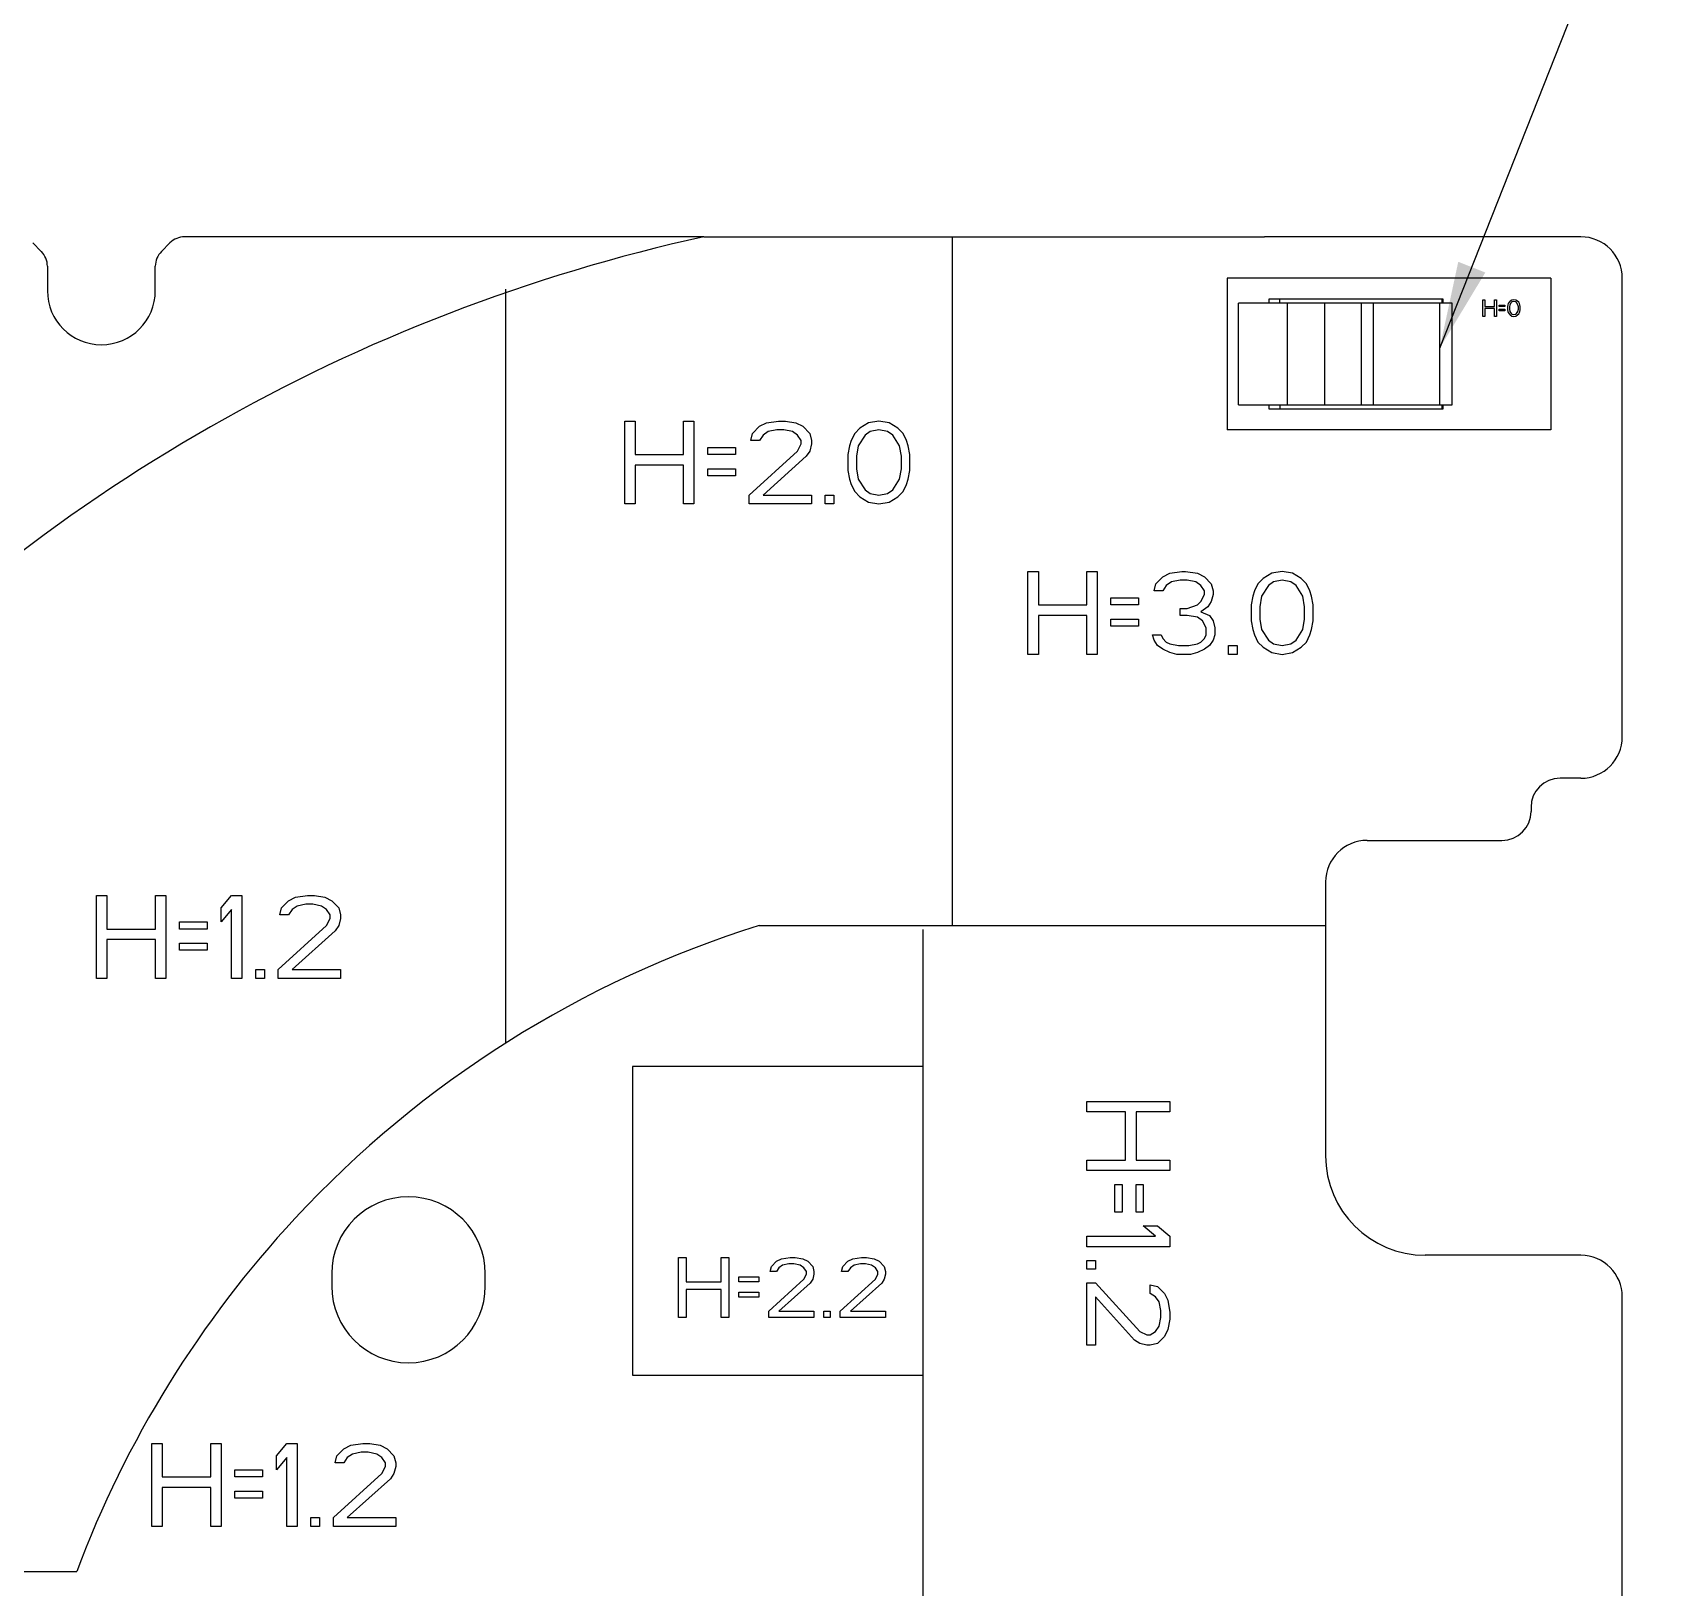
# Model space of a CAD drawing. Header units: millimetres. Extents: x 0 to 420, y 0 to 297.
# Drawn here: x 143.34 to 182.77, y 153.33 to 190.8 of the extents above; entities that cross this region are included whole.
import ezdxf

# ---------------------------------------------------------------- set-up
doc = ezdxf.new("R2010")
doc.units = ezdxf.units.MM
doc.header["$LTSCALE"] = 23.1
doc.layers.get('0').update_dxf_attribs({"linetype": 'CONTINUOUS'})
doc.layers.add('ASSEM_MEM', color=7, linetype='CONTINUOUS')
doc.layers.add('DETAIL', color=7, linetype='CONTINUOUS')
doc.styles.get("Standard").update_dxf_attribs({"font": 'txt', "width": 0.8})
doc.dimstyles.get("Standard").update_dxf_attribs({"dimtxt": 3, "dimasz": 2.1, "dimexe": 2, "dimexo": 1, "dimtad": 1, "dimzin": 0, "dimdsep": 46, "dimtxsty": 'STANDARD', "dimblk": '_FILLED', "dimblk1": '_FILLED', "dimblk2": '_FILLED', "dimcen": 0.09, "dimazin": 0, "dimtol": 1, "dimtp": 0.01, "dimtm": 0.01, "dimtfac": 1, "dimtofl": 0, "dimtmove": 0, "dimatfit": 3, "dimldrblk": '_FILLED', "dimfxl": 1, "dimtolj": 1, "dimtzin": 0, "dimarcsym": 0})

# ---------------------------------------------------------------- blocks, each defined once
blk = doc.blocks.new('_FILLED')
at = {"color": 0, "linetype": 'BYBLOCK'}
blk.add_solid([(0, 0), (-1, 0.167), (-1, -0.167)], dxfattribs=at)

msp = doc.modelspace()

# ---------------------------------------------------------------- linework, layer by layer
at = {"layer": 'ASSEM_MEM', "color": 7, "linetype": 'CONTINUOUS'}
for p, q in [((159.51, 185.882), (147, 185.882)), ((180.643, 185.882), (173.022, 185.882)), ((143.546, 185.528), (143.339, 185.735)), ((146.646, 185.735), (146.439, 185.528)), ((143.693, 185.175), (143.693, 184.582)), ((146.293, 184.582), (146.293, 185.175)), ((181.643, 173.832), (181.643, 184.882)), ((177.543, 184.282), (172.393, 184.282)), ((172.393, 181.832), (172.393, 184.282)), ((177.293, 184.382), (173.393, 184.382)), ((173.393, 184.282), (173.393, 184.382)), ((177.293, 184.382), (177.293, 184.282)), ((177.543, 181.832), (177.543, 184.282)), ((172.393, 181.832), (177.543, 181.832)), ((173.393, 181.832), (173.393, 181.732)), ((177.293, 181.832), (177.293, 181.732)), ((173.393, 181.732), (177.293, 181.732)), ((180.643, 172.832), (180.143, 172.832)), ((179.443, 172.132), (179.443, 172.032)), ((175.493, 171.332), (178.743, 171.332)), ((174.493, 170.332), (174.493, 163.732)), ((180.643, 161.332), (176.893, 161.332)), ((150.543, 160.892), (150.543, 160.592)), ((154.243, 160.592), (154.243, 160.892)), ((181.643, 102.282), (181.643, 160.332))]:
    msp.add_line(p, q, dxfattribs=at)
at = {"layer": 'ASSEM_MEM', "color": 4, "linetype": 'CONTINUOUS'}
for p, q in [((159.51, 185.882), (173.022, 185.882)), ((165.502, 169.289), (165.502, 185.882)), ((154.732, 184.621), (154.732, 166.461)), ((179.923, 184.887), (172.123, 184.887)), ((172.123, 184.887), (172.123, 181.227)), ((179.923, 184.887), (179.923, 181.227)), ((173.393, 184.382), (173.123, 184.382)), ((173.123, 184.382), (173.123, 184.282)), ((177.323, 184.382), (177.293, 184.382)), ((177.323, 184.282), (177.323, 184.382)), ((173.123, 181.832), (173.123, 181.732)), ((177.323, 181.732), (177.323, 181.832)), ((157.603, 181.442), (157.853, 181.442)), ((157.603, 179.442), (157.603, 181.442)), ((157.853, 181.442), (157.853, 180.633)), ((159.02, 181.442), (159.27, 181.442)), ((159.02, 180.633), (159.02, 181.442)), ((159.27, 181.442), (159.27, 179.442)), ((161.02, 181.399), (161.312, 181.442)), ((161.312, 181.442), (161.478, 181.442)), ((161.478, 181.442), (161.728, 181.399)), ((163.728, 181.442), (163.478, 181.399)), ((163.978, 181.399), (163.728, 181.442)), ((173.123, 181.732), (173.393, 181.732)), ((177.293, 181.732), (177.323, 181.732)), ((160.645, 180.974), (160.687, 181.144)), ((160.687, 181.144), (160.853, 181.314)), ((160.853, 181.314), (161.02, 181.399)), ((160.937, 181.101), (160.853, 180.974)), ((161.062, 181.186), (160.937, 181.101)), ((161.27, 181.229), (161.062, 181.186)), ((161.437, 181.229), (161.27, 181.229)), ((161.645, 181.186), (161.437, 181.229)), ((161.77, 181.101), (161.645, 181.186)), ((161.728, 181.399), (161.895, 181.314)), ((161.853, 180.974), (161.77, 181.101)), ((161.895, 181.314), (162.062, 181.144)), ((162.062, 181.144), (162.103, 180.974)), ((163.145, 181.144), (163.062, 180.974)), ((163.27, 181.272), (163.145, 181.144)), ((163.395, 181.101), (163.228, 180.846)), ((163.478, 181.399), (163.27, 181.272)), ((163.52, 181.186), (163.395, 181.101)), ((163.728, 181.229), (163.52, 181.186)), ((163.937, 181.186), (163.728, 181.229)), ((164.062, 181.101), (163.937, 181.186)), ((164.187, 181.272), (163.978, 181.399)), ((164.228, 180.846), (164.062, 181.101)), ((164.312, 181.144), (164.187, 181.272)), ((164.395, 180.974), (164.312, 181.144)), ((179.923, 181.227), (172.123, 181.227)), ((157.853, 180.633), (159.02, 180.633)), ((159.603, 180.803), (160.27, 180.803)), ((159.603, 180.633), (159.603, 180.803)), ((160.27, 180.633), (159.603, 180.633)), ((160.27, 180.803), (160.27, 180.633)), ((160.603, 179.655), (161.77, 180.718)), ((160.853, 180.974), (160.645, 180.974)), ((161.77, 180.718), (161.853, 180.889)), ((161.853, 180.889), (161.853, 180.974)), ((162.062, 180.718), (161.978, 180.591)), ((162.103, 180.889), (162.062, 180.718)), ((162.103, 180.974), (162.103, 180.889)), ((163.02, 180.846), (162.978, 180.633)), ((162.978, 180.633), (162.978, 180.25)), ((163.062, 180.974), (163.02, 180.846)), ((163.228, 180.846), (163.187, 180.591)), ((164.27, 180.591), (164.228, 180.846)), ((164.437, 180.846), (164.395, 180.974)), ((164.478, 180.633), (164.437, 180.846)), ((164.478, 180.25), (164.478, 180.633)), ((159.02, 180.378), (157.853, 180.378)), ((157.853, 180.378), (157.853, 179.442)), ((159.02, 179.442), (159.02, 180.378)), ((159.603, 180.293), (160.27, 180.293)), ((159.603, 180.123), (159.603, 180.293)), ((160.27, 180.293), (160.27, 180.123)), ((161.978, 180.591), (160.937, 179.655)), ((162.978, 180.25), (163.02, 180.037)), ((163.187, 180.591), (163.187, 180.293)), ((163.187, 180.293), (163.228, 180.037)), ((164.228, 180.037), (164.27, 180.293)), ((164.27, 180.293), (164.27, 180.591)), ((164.437, 180.037), (164.478, 180.25)), ((160.27, 180.123), (159.603, 180.123)), ((163.02, 180.037), (163.062, 179.91)), ((163.062, 179.91), (163.145, 179.74)), ((163.228, 180.037), (163.395, 179.782)), ((164.062, 179.782), (164.228, 180.037)), ((164.312, 179.74), (164.395, 179.91)), ((164.395, 179.91), (164.437, 180.037)), ((157.853, 179.442), (157.603, 179.442)), ((159.27, 179.442), (159.02, 179.442)), ((160.603, 179.442), (160.603, 179.655)), ((162.103, 179.442), (160.603, 179.442)), ((160.937, 179.655), (162.103, 179.655)), ((162.103, 179.655), (162.103, 179.442)), ((162.437, 179.655), (162.645, 179.655)), ((162.437, 179.442), (162.437, 179.655)), ((162.645, 179.442), (162.437, 179.442)), ((162.645, 179.655), (162.645, 179.442)), ((163.145, 179.74), (163.27, 179.612)), ((163.27, 179.612), (163.478, 179.484)), ((163.395, 179.782), (163.52, 179.697)), ((163.478, 179.484), (163.728, 179.442)), ((163.52, 179.697), (163.728, 179.655)), ((163.728, 179.655), (163.937, 179.697)), ((163.728, 179.442), (163.978, 179.484)), ((163.937, 179.697), (164.062, 179.782)), ((163.978, 179.484), (164.187, 179.612)), ((164.187, 179.612), (164.312, 179.74)), ((167.321, 177.817), (167.571, 177.817)), ((167.321, 175.817), (167.321, 177.817)), ((167.571, 177.817), (167.571, 177.009)), ((168.738, 177.817), (168.988, 177.817)), ((168.738, 177.009), (168.738, 177.817)), ((168.988, 177.817), (168.988, 175.817)), ((170.363, 177.349), (170.405, 177.519)), ((170.405, 177.519), (170.571, 177.69)), ((170.571, 177.69), (170.738, 177.775)), ((170.655, 177.477), (170.571, 177.349)), ((170.78, 177.562), (170.655, 177.477)), ((170.738, 177.775), (171.03, 177.817)), ((170.988, 177.605), (170.78, 177.562)), ((171.155, 177.605), (170.988, 177.605)), ((171.03, 177.817), (171.113, 177.817)), ((171.113, 177.817), (171.405, 177.775)), ((171.363, 177.562), (171.155, 177.605)), ((171.488, 177.477), (171.363, 177.562)), ((171.405, 177.775), (171.571, 177.69)), ((171.571, 177.349), (171.488, 177.477)), ((171.571, 177.69), (171.738, 177.519)), ((171.738, 177.519), (171.78, 177.349)), ((172.863, 177.519), (172.78, 177.349)), ((172.988, 177.647), (172.863, 177.519)), ((173.113, 177.477), (172.946, 177.222)), ((173.196, 177.775), (172.988, 177.647)), ((173.238, 177.562), (173.113, 177.477)), ((173.446, 177.817), (173.196, 177.775)), ((173.446, 177.605), (173.238, 177.562)), ((173.696, 177.775), (173.446, 177.817)), ((173.655, 177.562), (173.446, 177.605)), ((173.78, 177.477), (173.655, 177.562)), ((173.905, 177.647), (173.696, 177.775)), ((173.946, 177.222), (173.78, 177.477)), ((174.03, 177.519), (173.905, 177.647)), ((174.113, 177.349), (174.03, 177.519)), ((169.321, 177.179), (169.988, 177.179)), ((169.321, 177.009), (169.321, 177.179)), ((169.988, 177.179), (169.988, 177.009)), ((170.571, 177.349), (170.363, 177.349)), ((171.405, 177.009), (171.488, 177.094)), ((171.488, 177.094), (171.571, 177.264)), ((171.571, 177.264), (171.571, 177.349)), ((171.738, 177.094), (171.655, 176.966)), ((171.78, 177.264), (171.738, 177.094)), ((171.78, 177.349), (171.78, 177.264)), ((172.738, 177.222), (172.696, 177.009)), ((172.78, 177.349), (172.738, 177.222)), ((172.946, 177.222), (172.905, 176.966)), ((173.988, 176.966), (173.946, 177.222)), ((174.155, 177.222), (174.113, 177.349)), ((174.196, 177.009), (174.155, 177.222)), ((167.571, 177.009), (168.738, 177.009)), ((168.738, 176.753), (167.571, 176.753)), ((167.571, 176.753), (167.571, 175.817)), ((168.738, 175.817), (168.738, 176.753)), ((169.988, 177.009), (169.321, 177.009)), ((170.988, 176.924), (171.155, 176.924)), ((170.988, 176.753), (170.988, 176.924)), ((171.155, 176.753), (170.988, 176.753)), ((171.155, 176.924), (171.405, 177.009)), ((171.405, 176.711), (171.155, 176.753)), ((171.53, 176.626), (171.405, 176.711)), ((171.655, 176.966), (171.488, 176.839)), ((171.488, 176.839), (171.696, 176.753)), ((171.696, 176.753), (171.78, 176.626)), ((172.696, 177.009), (172.696, 176.626)), ((172.905, 176.966), (172.905, 176.668)), ((173.988, 176.668), (173.988, 176.966)), ((174.196, 176.626), (174.196, 177.009)), ((169.321, 176.668), (169.988, 176.668)), ((169.321, 176.498), (169.321, 176.668)), ((169.988, 176.498), (169.321, 176.498)), ((169.988, 176.668), (169.988, 176.498)), ((170.321, 176.285), (170.53, 176.285)), ((170.363, 176.158), (170.321, 176.285)), ((170.53, 176.285), (170.571, 176.2)), ((171.613, 176.456), (171.53, 176.626)), ((171.571, 176.2), (171.613, 176.285)), ((171.613, 176.285), (171.613, 176.456)), ((171.78, 176.626), (171.821, 176.456)), ((171.821, 176.285), (171.78, 176.158)), ((171.821, 176.456), (171.821, 176.285)), ((172.696, 176.626), (172.738, 176.413)), ((172.738, 176.413), (172.78, 176.285)), ((172.78, 176.285), (172.863, 176.115)), ((172.905, 176.668), (172.946, 176.413)), ((172.946, 176.413), (173.113, 176.158)), ((173.78, 176.158), (173.946, 176.413)), ((173.946, 176.413), (173.988, 176.668)), ((174.03, 176.115), (174.113, 176.285)), ((174.113, 176.285), (174.155, 176.413)), ((174.155, 176.413), (174.196, 176.626)), ((170.446, 176.03), (170.363, 176.158)), ((170.571, 175.945), (170.446, 176.03)), ((170.571, 176.2), (170.655, 176.115)), ((170.738, 175.86), (170.571, 175.945)), ((170.655, 176.115), (170.738, 176.073)), ((170.738, 176.073), (170.946, 176.03)), ((170.946, 176.03), (171.196, 176.03)), ((171.196, 176.03), (171.405, 176.073)), ((171.405, 176.073), (171.488, 176.115)), ((171.571, 175.945), (171.405, 175.86)), ((171.488, 176.115), (171.571, 176.2)), ((171.696, 176.03), (171.571, 175.945)), ((171.78, 176.158), (171.696, 176.03)), ((172.155, 176.03), (172.363, 176.03)), ((172.155, 175.817), (172.155, 176.03)), ((172.363, 176.03), (172.363, 175.817)), ((172.863, 176.115), (172.988, 175.988)), ((172.988, 175.988), (173.196, 175.86)), ((173.113, 176.158), (173.238, 176.073)), ((173.238, 176.073), (173.446, 176.03)), ((173.446, 176.03), (173.655, 176.073)), ((173.655, 176.073), (173.78, 176.158)), ((173.696, 175.86), (173.905, 175.988)), ((173.905, 175.988), (174.03, 176.115)), ((167.571, 175.817), (167.321, 175.817)), ((168.988, 175.817), (168.738, 175.817)), ((170.905, 175.817), (170.738, 175.86)), ((171.238, 175.817), (170.905, 175.817)), ((171.405, 175.86), (171.238, 175.817)), ((172.363, 175.817), (172.155, 175.817)), ((173.196, 175.86), (173.446, 175.817)), ((173.446, 175.817), (173.696, 175.86)), ((144.878, 168.006), (144.878, 170.006)), ((144.878, 170.006), (145.128, 170.006)), ((145.128, 170.006), (145.128, 169.197)), ((146.295, 170.006), (146.545, 170.006)), ((146.295, 169.197), (146.295, 170.006)), ((146.545, 170.006), (146.545, 168.006)), ((147.878, 169.708), (148.128, 170.006)), ((148.128, 170.006), (148.378, 170.006)), ((148.378, 170.006), (148.378, 168.006)), ((149.67, 169.963), (149.962, 170.006)), ((149.962, 170.006), (150.128, 170.006)), ((150.128, 170.006), (150.378, 169.963)), ((147.878, 169.367), (147.878, 169.708)), ((148.128, 169.665), (147.878, 169.367)), ((148.128, 168.006), (148.128, 169.665)), ((149.295, 169.537), (149.337, 169.708)), ((149.337, 169.708), (149.503, 169.878)), ((149.503, 169.878), (149.67, 169.963)), ((149.587, 169.665), (149.503, 169.537)), ((149.712, 169.75), (149.587, 169.665)), ((149.92, 169.793), (149.712, 169.75)), ((150.087, 169.793), (149.92, 169.793)), ((150.295, 169.75), (150.087, 169.793)), ((150.42, 169.665), (150.295, 169.75)), ((150.378, 169.963), (150.545, 169.878)), ((150.503, 169.537), (150.42, 169.665)), ((150.545, 169.878), (150.712, 169.708)), ((150.712, 169.708), (150.753, 169.537)), ((145.128, 169.197), (146.295, 169.197)), ((146.878, 169.367), (147.545, 169.367)), ((146.878, 169.197), (146.878, 169.367)), ((147.545, 169.197), (146.878, 169.197)), ((147.545, 169.367), (147.545, 169.197)), ((149.253, 168.218), (150.42, 169.282)), ((149.503, 169.537), (149.295, 169.537)), ((150.42, 169.282), (150.503, 169.452)), ((150.503, 169.452), (150.503, 169.537)), ((150.712, 169.282), (150.628, 169.154)), ((150.753, 169.452), (150.712, 169.282)), ((150.753, 169.537), (150.753, 169.452)), ((160.841, 169.282), (174.493, 169.282)), ((164.793, 115.182), (164.793, 169.182)), ((145.128, 168.942), (145.128, 168.006)), ((146.295, 168.942), (145.128, 168.942)), ((146.295, 168.006), (146.295, 168.942)), ((146.878, 168.857), (147.545, 168.857)), ((146.878, 168.686), (146.878, 168.857)), ((147.545, 168.857), (147.545, 168.686)), ((150.628, 169.154), (149.587, 168.218)), ((147.545, 168.686), (146.878, 168.686)), ((145.128, 168.006), (144.878, 168.006)), ((146.545, 168.006), (146.295, 168.006)), ((148.378, 168.006), (148.128, 168.006)), ((148.712, 168.218), (148.92, 168.218)), ((148.712, 168.006), (148.712, 168.218)), ((148.92, 168.006), (148.712, 168.006)), ((148.92, 168.218), (148.92, 168.006)), ((149.253, 168.006), (149.253, 168.218)), ((150.753, 168.006), (149.253, 168.006)), ((149.587, 168.218), (150.753, 168.218)), ((150.753, 168.218), (150.753, 168.006)), ((164.793, 165.882), (157.793, 165.882)), ((157.793, 165.882), (157.793, 158.445)), ((158.902, 161.28), (159.083, 161.28)), ((158.902, 159.83), (158.902, 161.28)), ((159.083, 161.28), (159.083, 160.694)), ((159.929, 161.28), (160.11, 161.28)), ((159.929, 160.694), (159.929, 161.28)), ((160.11, 161.28), (160.11, 159.83)), ((161.107, 160.941), (161.137, 161.064)), ((161.258, 160.941), (161.107, 160.941)), ((161.137, 161.064), (161.258, 161.188)), ((161.258, 161.188), (161.379, 161.249)), ((161.319, 161.033), (161.258, 160.941)), ((161.409, 161.095), (161.319, 161.033)), ((161.379, 161.249), (161.591, 161.28)), ((161.56, 161.126), (161.409, 161.095)), ((161.681, 161.126), (161.56, 161.126)), ((161.591, 161.28), (161.711, 161.28)), ((161.832, 161.095), (161.681, 161.126)), ((161.711, 161.28), (161.893, 161.249)), ((161.923, 161.033), (161.832, 161.095)), ((161.893, 161.249), (162.013, 161.188)), ((161.983, 160.941), (161.923, 161.033)), ((161.983, 160.879), (161.983, 160.941)), ((162.013, 161.188), (162.134, 161.064)), ((162.134, 161.064), (162.165, 160.941)), ((162.165, 160.941), (162.165, 160.879)), ((162.829, 160.941), (162.859, 161.064)), ((162.98, 160.941), (162.829, 160.941)), ((162.859, 161.064), (162.98, 161.188)), ((162.98, 161.188), (163.101, 161.249)), ((163.041, 161.033), (162.98, 160.941)), ((163.131, 161.095), (163.041, 161.033)), ((163.101, 161.249), (163.312, 161.28)), ((163.282, 161.126), (163.131, 161.095)), ((163.403, 161.126), (163.282, 161.126)), ((163.312, 161.28), (163.433, 161.28)), ((163.554, 161.095), (163.403, 161.126)), ((163.433, 161.28), (163.615, 161.249)), ((163.645, 161.033), (163.554, 161.095)), ((163.615, 161.249), (163.735, 161.188)), ((163.705, 160.941), (163.645, 161.033)), ((163.705, 160.879), (163.705, 160.941)), ((163.735, 161.188), (163.856, 161.064)), ((163.856, 161.064), (163.886, 160.941)), ((163.886, 160.941), (163.886, 160.879)), ((159.083, 160.694), (159.929, 160.694)), ((159.929, 160.509), (159.083, 160.509)), ((159.083, 160.509), (159.083, 159.83)), ((159.929, 159.83), (159.929, 160.509)), ((160.352, 160.817), (160.835, 160.817)), ((160.352, 160.694), (160.352, 160.817)), ((160.835, 160.694), (160.352, 160.694)), ((160.835, 160.817), (160.835, 160.694)), ((161.077, 159.984), (161.923, 160.756)), ((162.074, 160.663), (161.319, 159.984)), ((161.923, 160.756), (161.983, 160.879)), ((162.134, 160.756), (162.074, 160.663)), ((162.165, 160.879), (162.134, 160.756)), ((162.799, 159.984), (163.645, 160.756)), ((163.796, 160.663), (163.041, 159.984)), ((163.645, 160.756), (163.705, 160.879)), ((163.856, 160.756), (163.796, 160.663)), ((163.886, 160.879), (163.856, 160.756)), ((160.352, 160.447), (160.835, 160.447)), ((160.352, 160.324), (160.352, 160.447)), ((160.835, 160.324), (160.352, 160.324)), ((160.835, 160.447), (160.835, 160.324)), ((159.083, 159.83), (158.902, 159.83)), ((160.11, 159.83), (159.929, 159.83)), ((161.077, 159.83), (161.077, 159.984)), ((162.165, 159.83), (161.077, 159.83)), ((161.319, 159.984), (162.165, 159.984)), ((162.165, 159.984), (162.165, 159.83)), ((162.406, 159.984), (162.557, 159.984)), ((162.406, 159.83), (162.406, 159.984)), ((162.557, 159.83), (162.406, 159.83)), ((162.557, 159.984), (162.557, 159.83)), ((162.799, 159.83), (162.799, 159.984)), ((163.886, 159.83), (162.799, 159.83)), ((163.041, 159.984), (163.886, 159.984)), ((163.886, 159.984), (163.886, 159.83)), ((157.793, 158.445), (164.793, 158.445)), ((146.211, 156.797), (146.461, 156.797)), ((146.211, 154.797), (146.211, 156.797)), ((146.461, 156.797), (146.461, 155.989)), ((147.628, 156.797), (147.878, 156.797)), ((147.628, 155.989), (147.628, 156.797)), ((147.878, 156.797), (147.878, 154.797)), ((149.211, 156.499), (149.461, 156.797)), ((149.461, 156.797), (149.711, 156.797)), ((149.711, 156.797), (149.711, 154.797)), ((150.669, 156.499), (150.836, 156.67)), ((150.836, 156.67), (151.003, 156.755)), ((151.003, 156.755), (151.294, 156.797)), ((151.253, 156.584), (151.044, 156.542)), ((151.419, 156.584), (151.253, 156.584)), ((151.294, 156.797), (151.461, 156.797)), ((151.628, 156.542), (151.419, 156.584)), ((151.461, 156.797), (151.711, 156.755)), ((151.711, 156.755), (151.878, 156.67)), ((151.878, 156.67), (152.044, 156.499)), ((149.211, 156.159), (149.211, 156.499)), ((149.461, 156.457), (149.211, 156.159)), ((149.461, 154.797), (149.461, 156.457)), ((150.628, 156.329), (150.669, 156.499)), ((150.836, 156.329), (150.628, 156.329)), ((150.919, 156.457), (150.836, 156.329)), ((151.044, 156.542), (150.919, 156.457)), ((151.753, 156.457), (151.628, 156.542)), ((151.836, 156.329), (151.753, 156.457)), ((151.753, 156.074), (151.836, 156.244)), ((151.836, 156.244), (151.836, 156.329)), ((152.044, 156.499), (152.086, 156.329)), ((152.086, 156.244), (152.044, 156.074)), ((152.086, 156.329), (152.086, 156.244)), ((146.461, 155.989), (147.628, 155.989)), ((148.211, 156.159), (148.878, 156.159)), ((148.211, 155.989), (148.211, 156.159)), ((148.878, 155.989), (148.211, 155.989)), ((148.878, 156.159), (148.878, 155.989)), ((150.586, 155.01), (151.753, 156.074)), ((151.961, 155.946), (150.919, 155.01)), ((152.044, 156.074), (151.961, 155.946)), ((147.628, 155.733), (146.461, 155.733)), ((146.461, 155.733), (146.461, 154.797)), ((147.628, 154.797), (147.628, 155.733)), ((148.211, 155.648), (148.878, 155.648)), ((148.211, 155.478), (148.211, 155.648)), ((148.878, 155.478), (148.211, 155.478)), ((148.878, 155.648), (148.878, 155.478)), ((150.044, 155.01), (150.253, 155.01)), ((150.044, 154.797), (150.044, 155.01)), ((150.253, 155.01), (150.253, 154.797)), ((150.586, 154.797), (150.586, 155.01)), ((150.919, 155.01), (152.086, 155.01)), ((152.086, 155.01), (152.086, 154.797)), ((146.461, 154.797), (146.211, 154.797)), ((147.878, 154.797), (147.628, 154.797)), ((149.711, 154.797), (149.461, 154.797)), ((150.253, 154.797), (150.044, 154.797)), ((152.086, 154.797), (150.586, 154.797)), ((109.847, 153.709), (144.401, 153.709))]:
    msp.add_line(p, q, dxfattribs=at)
at = {"layer": 'ASSEM_MEM', "color": 9, "linetype": 'CONTINUOUS'}
for p, q in [((173.567, 184.282), (173.567, 181.832)), ((174.467, 184.282), (174.467, 181.832)), ((175.357, 181.832), (175.357, 184.282)), ((175.643, 184.282), (175.643, 181.832)), ((177.243, 181.832), (177.243, 184.282))]:
    msp.add_line(p, q, dxfattribs=at)
at = {"layer": 'ASSEM_MEM', "color": 2, "linetype": 'CONTINUOUS'}
msp.add_line((177.293, 184.352), (177.323, 184.382), dxfattribs=at)
at = {"layer": 'ASSEM_MEM', "color": 40, "linetype": 'CONTINUOUS'}
for p, q in [((178.279, 184.365), (178.329, 184.365)), ((178.279, 183.965), (178.279, 184.365)), ((178.329, 184.365), (178.329, 184.203)), ((178.329, 184.203), (178.563, 184.203)), ((178.563, 184.365), (178.613, 184.365)), ((178.563, 184.203), (178.563, 184.365)), ((178.613, 184.365), (178.613, 183.965)), ((178.679, 184.237), (178.813, 184.237)), ((178.679, 184.203), (178.679, 184.237)), ((178.813, 184.203), (178.679, 184.203)), ((178.813, 184.237), (178.813, 184.203)), ((178.888, 184.246), (178.879, 184.203)), ((178.879, 184.203), (178.879, 184.126)), ((178.896, 184.271), (178.888, 184.246)), ((178.913, 184.305), (178.896, 184.271)), ((178.938, 184.331), (178.913, 184.305)), ((178.929, 184.246), (178.921, 184.195)), ((178.921, 184.195), (178.921, 184.135)), ((178.963, 184.297), (178.929, 184.246)), ((178.979, 184.356), (178.938, 184.331)), ((178.988, 184.314), (178.963, 184.297)), ((179.029, 184.365), (178.979, 184.356)), ((179.029, 184.322), (178.988, 184.314)), ((179.079, 184.356), (179.029, 184.365)), ((179.071, 184.314), (179.029, 184.322)), ((179.096, 184.297), (179.071, 184.314)), ((179.121, 184.331), (179.079, 184.356)), ((179.129, 184.246), (179.096, 184.297)), ((179.146, 184.305), (179.121, 184.331)), ((179.138, 184.195), (179.129, 184.246)), ((179.138, 184.135), (179.138, 184.195)), ((179.163, 184.271), (179.146, 184.305)), ((179.171, 184.246), (179.163, 184.271)), ((179.179, 184.203), (179.171, 184.246)), ((179.179, 184.126), (179.179, 184.203)), ((178.329, 183.965), (178.279, 183.965)), ((178.563, 184.152), (178.329, 184.152)), ((178.329, 184.152), (178.329, 183.965)), ((178.563, 183.965), (178.563, 184.152)), ((178.613, 183.965), (178.563, 183.965)), ((178.679, 184.135), (178.813, 184.135)), ((178.679, 184.101), (178.679, 184.135)), ((178.813, 184.101), (178.679, 184.101)), ((178.813, 184.135), (178.813, 184.101)), ((178.879, 184.126), (178.888, 184.084)), ((178.888, 184.084), (178.896, 184.058)), ((178.896, 184.058), (178.913, 184.024)), ((178.913, 184.024), (178.938, 183.999)), ((178.921, 184.135), (178.929, 184.084)), ((178.929, 184.084), (178.963, 184.033)), ((178.938, 183.999), (178.979, 183.973)), ((178.963, 184.033), (178.988, 184.016)), ((178.979, 183.973), (179.029, 183.965)), ((178.988, 184.016), (179.029, 184.007)), ((179.029, 184.007), (179.071, 184.016)), ((179.029, 183.965), (179.079, 183.973)), ((179.071, 184.016), (179.096, 184.033)), ((179.079, 183.973), (179.121, 183.999)), ((179.096, 184.033), (179.129, 184.084)), ((179.121, 183.999), (179.146, 184.024)), ((179.129, 184.084), (179.138, 184.135)), ((179.146, 184.024), (179.163, 184.058)), ((179.163, 184.058), (179.171, 184.084)), ((179.171, 184.084), (179.179, 184.126)), ((168.738, 165.04), (170.738, 165.04)), ((168.738, 164.79), (168.738, 165.04)), ((170.738, 165.04), (170.738, 164.79)), ((169.674, 164.79), (168.738, 164.79)), ((169.674, 163.623), (169.674, 164.79)), ((170.738, 164.79), (169.929, 164.79)), ((169.929, 164.79), (169.929, 163.623)), ((168.738, 163.623), (169.674, 163.623)), ((168.738, 163.373), (168.738, 163.623)), ((170.738, 163.373), (168.738, 163.373)), ((169.929, 163.623), (170.738, 163.623)), ((170.738, 163.623), (170.738, 163.373)), ((169.418, 163.04), (169.589, 163.04)), ((169.418, 162.373), (169.418, 163.04)), ((169.589, 163.04), (169.589, 162.373)), ((169.929, 163.04), (170.099, 163.04)), ((169.929, 162.373), (169.929, 163.04)), ((170.099, 163.04), (170.099, 162.373)), ((169.589, 162.373), (169.418, 162.373)), ((170.099, 162.373), (169.929, 162.373)), ((168.738, 161.79), (170.397, 161.79)), ((168.738, 161.54), (168.738, 161.79)), ((170.099, 162.04), (170.44, 162.04)), ((170.397, 161.79), (170.099, 162.04)), ((170.44, 162.04), (170.738, 161.79)), ((170.738, 161.79), (170.738, 161.54)), ((170.738, 161.54), (168.738, 161.54)), ((168.738, 161.207), (168.95, 161.207)), ((168.738, 160.998), (168.738, 161.207)), ((168.95, 160.998), (168.738, 160.998)), ((168.95, 161.207), (168.95, 160.998)), ((168.738, 160.665), (168.95, 160.665)), ((168.738, 159.165), (168.738, 160.665)), ((168.95, 160.665), (170.014, 159.498)), ((170.269, 160.623), (170.44, 160.582)), ((170.269, 160.415), (170.269, 160.623)), ((170.44, 160.582), (170.61, 160.415)), ((169.886, 159.29), (168.95, 160.332)), ((168.95, 160.332), (168.95, 159.165)), ((170.397, 160.332), (170.269, 160.415)), ((170.482, 160.207), (170.397, 160.332)), ((170.525, 159.998), (170.482, 160.207)), ((170.61, 160.415), (170.695, 160.248)), ((170.695, 160.248), (170.738, 159.957)), ((170.482, 159.623), (170.525, 159.832)), ((170.525, 159.832), (170.525, 159.998)), ((170.738, 159.79), (170.695, 159.54)), ((170.738, 159.957), (170.738, 159.79)), ((170.014, 159.498), (170.184, 159.415)), ((170.184, 159.415), (170.269, 159.415)), ((170.269, 159.415), (170.397, 159.498)), ((170.397, 159.498), (170.482, 159.623)), ((170.61, 159.373), (170.44, 159.207)), ((170.695, 159.54), (170.61, 159.373)), ((168.95, 159.165), (168.738, 159.165)), ((170.014, 159.207), (169.886, 159.29)), ((170.184, 159.165), (170.014, 159.207)), ((170.269, 159.165), (170.184, 159.165)), ((170.44, 159.207), (170.269, 159.165))]:
    msp.add_line(p, q, dxfattribs=at)
at = {"layer": 'ASSEM_MEM', "color": 4, "linetype": 'CONTINUOUS'}
for centre, radius, start, end in [((168.561, 144.667), 42.197, 102.3858, 137.1231), ((168.561, 144.667), 25.797, 107.4122, 137.1235), ((168.562, 144.665), 25.799, 137.1225, 159.4767)]:
    msp.add_arc(centre, radius, start, end, dxfattribs=at)
at = {"layer": 'ASSEM_MEM', "color": 7, "linetype": 'CONTINUOUS'}
for centre, radius, start, end in [((147, 185.382), 0.5, 90, 135), ((180.643, 184.882), 1, 0, 90), ((143.193, 185.175), 0.5, 0, 45), ((146.793, 185.175), 0.5, 135, 180), ((144.993, 184.582), 1.3, 180, 360), ((180.643, 173.832), 1, 270, 360), ((180.143, 172.132), 0.7, 90, 180), ((178.743, 172.032), 0.7, 270, 360), ((175.493, 170.332), 1, 90, 180), ((176.893, 163.732), 2.4, 180, 270), ((152.393, 160.892), 1.85, 0, 180), ((180.643, 160.332), 1, 0, 90), ((152.393, 160.592), 1.85, 180, 360)]:
    msp.add_arc(centre, radius, start, end, dxfattribs=at)

# ---------------------------------------------------------------- leaders
at = {"layer": 'DETAIL', "color": 2, "linetype": 'CONTINUOUS'}
msp.add_leader([(177.243, 183.198), (182.774, 197.174)], dimstyle='STANDARD', override={"dimtad": 0}, dxfattribs=at)

doc.saveas('drawing.dxf')
